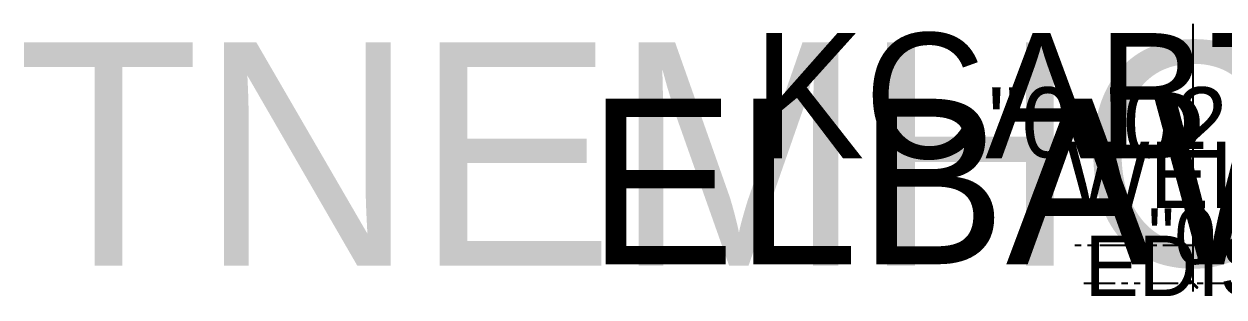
# Model space of a CAD drawing. Header units: feet. Extents: x -84 to 198, y -22 to 181.
# Drawn here: x -83.7 to 11.6, y 159.2 to 180.9 of the extents above; entities that cross this region are included whole.
import ezdxf
from ezdxf.enums import TextEntityAlignment as Align

# ---------------------------------------------------------------- set-up
doc = ezdxf.new("R2010")
doc.units = ezdxf.units.FT
for name, color, linetype in [('A-LINEA', 7, 'CONTINUOUS'), ('A-LINEA-FINA', 9, 'CONTINUOUS'), ('A-TEXTO-PDF', 3, 'CONTINUOUS')]:
    doc.layers.add(name, color=color, linetype=linetype)

msp = doc.modelspace()

# ---------------------------------------------------------------- linework, layer by layer
at = {"layer": 'A-LINEA'}
for p, q in [((0.28, 163.2578), (-0.2267, 163.2578)), ((1.28, 163.2578), (0.7733, 163.2578)), ((4.28, 163.2578), (1.7733, 163.2578)), ((5.28, 163.2578), (4.7733, 163.2578)), ((6.28, 163.2578), (5.7733, 163.2578)), ((9.28, 163.2578), (6.7733, 163.2578)), ((10.28, 163.2578), (9.7733, 163.2578)), ((11.28, 163.2578), (10.7733, 163.2578)), ((2.9733, 160.2578), (0.48, 160.2578)), ((3.9733, 160.2578), (3.48, 160.2578)), ((4.9733, 160.2578), (4.48, 160.2578)), ((7.9733, 160.2578), (5.48, 160.2578)), ((8.9733, 160.2578), (8.48, 160.2578)), ((9.9733, 160.2578), (9.48, 160.2578)), ((12.9733, 160.2578), (10.48, 160.2578))]:
    msp.add_line(p, q, dxfattribs=at)
msp.add_lwpolyline([(9.1733, 159.6044), (9.1733, 160.2311), (9.1733, 180.2311), (9.1733, 180.8578)], dxfattribs=at)
at = {"layer": 'A-LINEA-FINA'}
for points in [[(9.52, 159.9511), (8.8267, 160.5111), (8.8933, 160.5778), (9.52, 159.9511), (9.52, 159.9511)], [(9.4533, 159.8844), (9.52, 159.9511), (8.8267, 160.5111), (9.4533, 159.8844)]]:
    msp.add_lwpolyline(points, dxfattribs=at)

# ---------------------------------------------------------------- texts
at = {"layer": 'A-TEXTO-PDF'}
for s, height, p in [('KCABTES', 9.944, (5.2265, 170.193)), ('TNEMHCAORCNE', 17.716, (17.1598, 161.6769)), ('"0-\'02', 5.582, (2.3998, 170.2534)), ('ELBAWOLLA', 13.144, (14.3198, 161.7794)), ('WEIV', 5.259, (8.0665, 166.2495)), ('"0-\'3', 4.438, (11.4932, 161.7917)), ('EDIS', 4.802, (8.0665, 159.246))]:
    msp.add_text(s, height=height, dxfattribs=at).set_placement(p, align=Align.CENTER)

doc.saveas('drawing.dxf')
